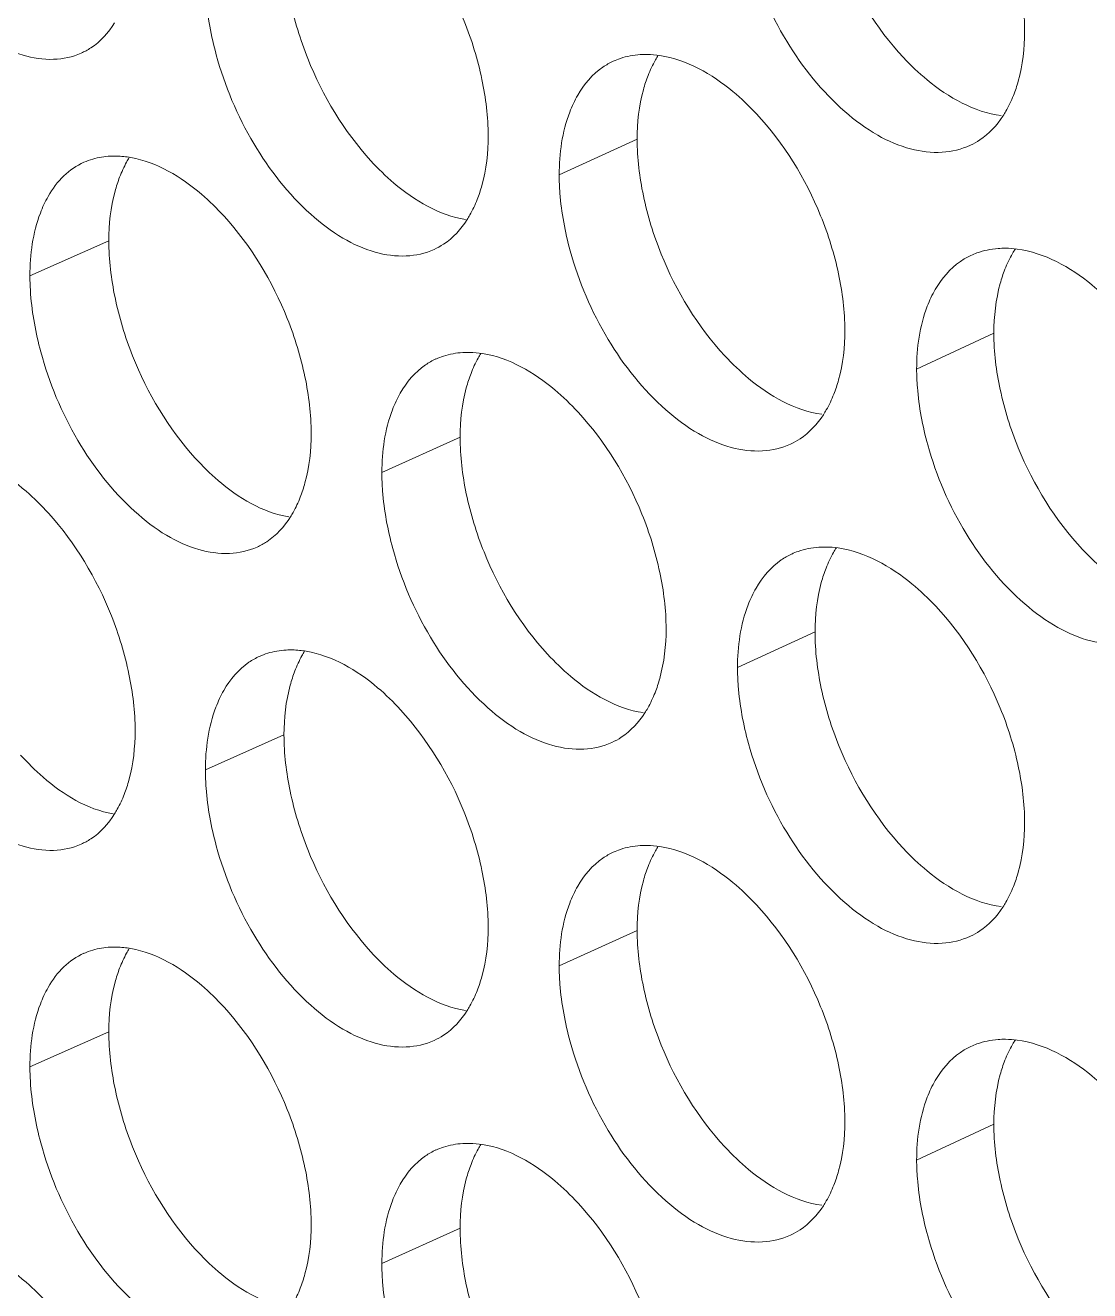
# Model space of a CAD drawing. Header units: millimetres. Extents: x 1177 to 4147, y 93 to 2194.
# Drawn here: x 2559.37 to 2569.97, y 989 to 1001.6 of the extents above; entities that cross this region are included whole.
import ezdxf

# ---------------------------------------------------------------- set-up
doc = ezdxf.new("R2010")
doc.units = ezdxf.units.MM
doc.header["$LTSCALE"] = 0.1
doc.layers.get('0').update_dxf_attribs({"lineweight": 13})
doc.layers.add('标注', color=251, linetype='Continuous', lineweight=9)

# ---------------------------------------------------------------- blocks, each defined once
blk = doc.blocks.new('02')
at = {"layer": '标注'}
for p, q in [((4434.072, 1020.505), (4432.963, 1020)), ((4426.555, 1019.061), (4425.432, 1018.563)), ((4426.555, 1019.061), (4425.432, 1018.563)), ((4439.148, 1017.748), (4438.049, 1017.237)), ((4431.553, 1016.268), (4430.44, 1015.765)), ((4431.553, 1016.268), (4430.44, 1015.765)), ((4436.603, 1013.499), (4435.5, 1012.991)), ((4436.603, 1013.499), (4435.5, 1012.991)), ((4429.047, 1012.036), (4427.929, 1011.536)), ((4434.072, 1009.255), (4432.963, 1008.75)), ((4426.555, 1007.811), (4425.432, 1007.313)), ((4439.148, 1006.498), (4438.049, 1005.987)), ((4431.553, 1005.018), (4430.44, 1004.515))]:
    blk.add_line(p, q, dxfattribs=at)
for centre, radius, start, end in [((4434.159, 1020.683), 1.026, 108.4653, 114.5554), ((4426.606, 1019.263), 1.001, 106.2734, 113.935), ((4426.606, 1019.263), 1.001, 106.2734, 113.935), ((4439.261, 1017.909), 1.043, 109.8653, 114.9718), ((4439.298, 1017.563), 1.393, 82.5184, 89.3404), ((4431.628, 1016.454), 1.017, 107.7472, 114.3481), ((4431.628, 1016.454), 1.017, 107.7472, 114.3481), ((4436.739, 1013.323), 1.384, 82.0095, 89.1943), ((4436.739, 1013.323), 1.384, 82.0095, 89.1943), ((4436.704, 1013.668), 1.034, 109.1713, 114.7632), ((4436.704, 1013.668), 1.034, 109.1713, 114.7632), ((4429.11, 1012.231), 1.009, 107.0166, 114.1413), ((4434.159, 1009.433), 1.026, 108.4653, 114.5554), ((4426.606, 1008.013), 1.001, 106.2734, 113.935), ((4439.261, 1006.659), 1.043, 109.8653, 114.9718), ((4439.298, 1006.313), 1.393, 82.5184, 89.3404), ((4431.628, 1005.204), 1.017, 107.7472, 114.3481)]:
    blk.add_arc(centre, radius, start, end, dxfattribs=at)
for points, knots in [([(4439.585, 1022.038), (4439.585, 1022.307), (4439.515, 1022.866), (4439.177, 1023.945), (4438.711, 1024.698), (4438.32, 1025.114)], [0, 0, 0, 0, 0.238287, 0.494002, 1, 1, 1, 1]), ([(4436.603, 1024.749), (4436.603, 1024.479), (4436.673, 1023.921), (4437.007, 1022.841), (4437.47, 1022.087), (4437.86, 1021.67)], [0, 0, 0, 0, 0.238501, 0.494363, 1, 1, 1, 1]), ([(4423.101, 1024.515), (4423.219, 1024.075), (4423.562, 1023.248), (4424.227, 1022.384), (4424.849, 1021.898), (4425.308, 1021.685), (4425.756, 1021.617), (4426.038, 1021.676), (4426.16, 1021.731)], [0, 0, 0, 0, 0.299735, 0.582272, 0.706518, 0.81572, 0.911912, 1, 1, 1, 1]), ([(4431.952, 1020.555), (4431.952, 1020.824), (4431.883, 1021.383), (4431.551, 1022.464), (4431.092, 1023.22), (4430.706, 1023.64)], [0, 0, 0, 0, 0.238495, 0.494451, 1, 1, 1, 1]), ([(4429.047, 1023.286), (4429.047, 1023.017), (4429.116, 1022.458), (4429.444, 1021.377), (4429.9, 1020.619), (4430.284, 1020.199)], [0, 0, 0, 0, 0.238709, 0.494811, 1, 1, 1, 1]), ([(4435.657, 1023.162), (4435.778, 1022.72), (4436.135, 1021.891), (4436.823, 1021.033), (4437.464, 1020.557), (4437.939, 1020.352), (4438.399, 1020.295), (4438.688, 1020.363), (4438.813, 1020.421)], [0, 0, 0, 0, 0.297384, 0.578764, 0.7031, 0.812961, 0.910366, 1, 1, 1, 1]), ([(4427.929, 1022.786), (4427.929, 1022.699), (4427.944, 1022.335), (4428.011, 1021.974), (4428.084, 1021.706)], [0, 0, 0, 0, 0.238197, 1, 1, 1, 1]), ([(4426.16, 1021.731), (4426.208, 1021.752), (4426.399, 1021.855), (4426.55, 1022.023), (4426.637, 1022.162)], [0, 0, 0, 0, 0.241404, 1, 1, 1, 1]), ([(4439.427, 1021.129), (4439.453, 1021.196), (4439.55, 1021.489), (4439.585, 1021.801), (4439.585, 1022.038)], [0, 0, 0, 0, 0.231878, 1, 1, 1, 1]), ([(4428.084, 1021.706), (4428.203, 1021.266), (4428.552, 1020.437), (4429.226, 1019.576), (4429.855, 1019.094), (4430.321, 1018.884), (4430.774, 1018.82), (4431.058, 1018.883), (4431.182, 1018.939)], [0, 0, 0, 0, 0.298788, 0.580857, 0.705138, 0.814605, 0.911286, 1, 1, 1, 1]), ([(4434.215, 1021.712), (4434.182, 1021.713), (4434.053, 1021.71), (4433.925, 1021.686), (4433.835, 1021.656)], [0, 0, 0, 0, 0.257054, 1, 1, 1, 1]), ([(4434.372, 1021.7), (4434.358, 1021.679), (4434.303, 1021.587), (4434.257, 1021.49), (4434.228, 1021.414)], [0, 0, 0, 0, 0.242189, 1, 1, 1, 1]), ([(4435.769, 1020.867), (4435.664, 1020.979), (4435.277, 1021.352), (4434.778, 1021.641), (4434.396, 1021.697)], [0, 0, 0, 0, 0.284973, 1, 1, 1, 1]), ([(4433.733, 1021.616), (4433.681, 1021.592), (4433.475, 1021.476), (4433.315, 1021.287), (4433.226, 1021.132)], [0, 0, 0, 0, 0.240785, 1, 1, 1, 1]), ([(4437.86, 1021.67), (4437.966, 1021.556), (4438.358, 1021.181), (4438.866, 1020.893), (4439.253, 1020.842)], [0, 0, 0, 0, 0.285047, 1, 1, 1, 1]), ([(4434.228, 1021.414), (4434.202, 1021.348), (4434.106, 1021.054), (4434.072, 1020.742), (4434.072, 1020.505)], [0, 0, 0, 0, 0.231495, 1, 1, 1, 1]), ([(4433.226, 1021.132), (4433.182, 1021.056), (4433.018, 1020.7), (4432.963, 1020.302), (4432.963, 1020)], [0, 0, 0, 0, 0.225686, 1, 1, 1, 1]), ([(4439.277, 1020.836), (4439.291, 1020.859), (4439.349, 1020.952), (4439.396, 1021.052), (4439.427, 1021.129)], [0, 0, 0, 0, 0.242268, 1, 1, 1, 1]), ([(4437.028, 1017.788), (4437.028, 1018.057), (4436.958, 1018.616), (4436.622, 1019.696), (4436.159, 1020.449), (4435.769, 1020.867)], [0, 0, 0, 0, 0.238356, 0.494151, 1, 1, 1, 1]), ([(4438.813, 1020.421), (4438.859, 1020.443), (4439.042, 1020.545), (4439.19, 1020.704), (4439.277, 1020.836)], [0, 0, 0, 0, 0.242755, 1, 1, 1, 1]), ([(4431.796, 1019.647), (4431.822, 1019.714), (4431.918, 1020.007), (4431.952, 1020.318), (4431.952, 1020.555)], [0, 0, 0, 0, 0.231431, 1, 1, 1, 1]), ([(4434.072, 1020.505), (4434.072, 1020.236), (4434.141, 1019.677), (4434.473, 1018.597), (4434.934, 1017.842), (4435.322, 1017.424)], [0, 0, 0, 0, 0.23857, 0.494512, 1, 1, 1, 1]), ([(4426.665, 1020.267), (4426.635, 1020.268), (4426.521, 1020.266), (4426.407, 1020.248), (4426.325, 1020.224)], [0, 0, 0, 0, 0.256633, 1, 1, 1, 1]), ([(4426.665, 1020.267), (4426.635, 1020.268), (4426.521, 1020.266), (4426.407, 1020.248), (4426.325, 1020.224)], [0, 0, 0, 0, 0.256633, 1, 1, 1, 1]), ([(4426.845, 1020.246), (4426.832, 1020.224), (4426.78, 1020.135), (4426.737, 1020.041), (4426.708, 1019.968)], [0, 0, 0, 0, 0.242119, 1, 1, 1, 1]), ([(4426.845, 1020.246), (4426.832, 1020.224), (4426.78, 1020.135), (4426.737, 1020.041), (4426.708, 1019.968)], [0, 0, 0, 0, 0.242119, 1, 1, 1, 1]), ([(4428.194, 1019.411), (4428.093, 1019.522), (4427.72, 1019.89), (4427.239, 1020.181), (4426.868, 1020.247)], [0, 0, 0, 0, 0.285096, 1, 1, 1, 1]), ([(4428.194, 1019.411), (4428.093, 1019.522), (4427.72, 1019.89), (4427.239, 1020.181), (4426.868, 1020.247)], [0, 0, 0, 0, 0.285096, 1, 1, 1, 1]), ([(4426.2, 1020.178), (4426.095, 1020.132), (4425.895, 1019.995), (4425.752, 1019.801), (4425.692, 1019.694)], [0, 0, 0, 0, 0.481736, 1, 1, 1, 1]), ([(4426.2, 1020.178), (4426.095, 1020.132), (4425.895, 1019.995), (4425.752, 1019.801), (4425.692, 1019.694)], [0, 0, 0, 0, 0.481736, 1, 1, 1, 1]), ([(4430.284, 1020.199), (4430.387, 1020.087), (4430.765, 1019.716), (4431.254, 1019.425), (4431.631, 1019.365)], [0, 0, 0, 0, 0.285206, 1, 1, 1, 1]), ([(4426.708, 1019.968), (4426.683, 1019.902), (4426.588, 1019.609), (4426.555, 1019.297), (4426.555, 1019.061)], [0, 0, 0, 0, 0.23105, 1, 1, 1, 1]), ([(4426.708, 1019.968), (4426.683, 1019.902), (4426.588, 1019.609), (4426.555, 1019.297), (4426.555, 1019.061)], [0, 0, 0, 0, 0.23105, 1, 1, 1, 1]), ([(4432.963, 1020), (4432.963, 1019.913), (4432.978, 1019.549), (4433.046, 1019.188), (4433.119, 1018.921)], [0, 0, 0, 0, 0.238256, 1, 1, 1, 1]), ([(4425.692, 1019.694), (4425.648, 1019.618), (4425.485, 1019.263), (4425.432, 1018.865), (4425.432, 1018.563)], [0, 0, 0, 0, 0.224968, 1, 1, 1, 1]), ([(4425.692, 1019.694), (4425.648, 1019.618), (4425.485, 1019.263), (4425.432, 1018.865), (4425.432, 1018.563)], [0, 0, 0, 0, 0.224968, 1, 1, 1, 1]), ([(4431.654, 1019.364), (4431.667, 1019.385), (4431.722, 1019.476), (4431.767, 1019.573), (4431.796, 1019.647)], [0, 0, 0, 0, 0.242178, 1, 1, 1, 1]), ([(4429.434, 1016.323), (4429.434, 1016.592), (4429.365, 1017.151), (4429.035, 1018.232), (4428.579, 1018.989), (4428.194, 1019.411)], [0, 0, 0, 0, 0.238564, 0.494601, 1, 1, 1, 1]), ([(4429.434, 1016.323), (4429.434, 1016.592), (4429.365, 1017.151), (4429.035, 1018.232), (4428.579, 1018.989), (4428.194, 1019.411)], [0, 0, 0, 0, 0.238564, 0.494601, 1, 1, 1, 1]), ([(4431.182, 1018.939), (4431.229, 1018.96), (4431.417, 1019.063), (4431.567, 1019.227), (4431.654, 1019.364)], [0, 0, 0, 0, 0.241969, 1, 1, 1, 1]), ([(4426.555, 1019.061), (4426.555, 1018.791), (4426.623, 1018.232), (4426.95, 1017.15), (4427.402, 1016.392), (4427.785, 1015.97)], [0, 0, 0, 0, 0.238779, 0.49496, 1, 1, 1, 1]), ([(4426.555, 1019.061), (4426.555, 1018.791), (4426.623, 1018.232), (4426.95, 1017.15), (4427.402, 1016.392), (4427.785, 1015.97)], [0, 0, 0, 0, 0.238779, 0.49496, 1, 1, 1, 1]), ([(4433.119, 1018.921), (4433.24, 1018.48), (4433.594, 1017.65), (4434.278, 1016.791), (4434.915, 1016.313), (4435.386, 1016.107), (4435.845, 1016.047), (4436.132, 1016.114), (4436.256, 1016.171)], [0, 0, 0, 0, 0.29785, 0.579458, 0.703775, 0.813505, 0.91067, 1, 1, 1, 1]), ([(4438.82, 1018.854), (4438.769, 1018.83), (4438.563, 1018.713), (4438.404, 1018.524), (4438.314, 1018.37)], [0, 0, 0, 0, 0.241203, 1, 1, 1, 1]), ([(4439.314, 1018.956), (4439.278, 1018.956), (4439.14, 1018.952), (4439.003, 1018.924), (4438.906, 1018.889)], [0, 0, 0, 0, 0.257304, 1, 1, 1, 1]), ([(4439.455, 1018.95), (4439.441, 1018.928), (4439.383, 1018.834), (4439.336, 1018.735), (4439.306, 1018.657)], [0, 0, 0, 0, 0.242253, 1, 1, 1, 1]), ([(4440.884, 1018.118), (4440.776, 1018.231), (4440.38, 1018.606), (4439.868, 1018.893), (4439.479, 1018.944)], [0, 0, 0, 0, 0.284863, 1, 1, 1, 1]), ([(4439.306, 1018.657), (4439.279, 1018.591), (4439.183, 1018.297), (4439.148, 1017.985), (4439.148, 1017.748)], [0, 0, 0, 0, 0.231792, 1, 1, 1, 1]), ([(4425.432, 1018.563), (4425.432, 1018.476), (4425.447, 1018.112), (4425.514, 1017.751), (4425.586, 1017.483)], [0, 0, 0, 0, 0.238168, 1, 1, 1, 1]), ([(4425.432, 1018.563), (4425.432, 1018.476), (4425.447, 1018.112), (4425.514, 1017.751), (4425.586, 1017.483)], [0, 0, 0, 0, 0.238168, 1, 1, 1, 1]), ([(4438.314, 1018.37), (4438.27, 1018.293), (4438.104, 1017.938), (4438.049, 1017.539), (4438.049, 1017.237)], [0, 0, 0, 0, 0.22617, 1, 1, 1, 1]), ([(4436.87, 1016.879), (4436.897, 1016.946), (4436.993, 1017.239), (4437.028, 1017.551), (4437.028, 1017.788)], [0, 0, 0, 0, 0.231729, 1, 1, 1, 1]), ([(4439.148, 1017.748), (4439.148, 1017.479), (4439.218, 1016.92), (4439.554, 1015.84), (4440.02, 1015.088), (4440.411, 1014.672)], [0, 0, 0, 0, 0.238432, 0.494215, 1, 1, 1, 1]), ([(4425.586, 1017.483), (4425.704, 1017.043), (4426.05, 1016.215), (4426.72, 1015.352), (4427.345, 1014.868), (4427.808, 1014.656), (4428.258, 1014.59), (4428.542, 1014.652), (4428.664, 1014.707)], [0, 0, 0, 0, 0.299261, 0.581563, 0.705826, 0.815161, 0.911598, 1, 1, 1, 1]), ([(4425.586, 1017.483), (4425.704, 1017.043), (4426.05, 1016.215), (4426.72, 1015.352), (4427.345, 1014.868), (4427.808, 1014.656), (4428.258, 1014.59), (4428.542, 1014.652), (4428.664, 1014.707)], [0, 0, 0, 0, 0.299261, 0.581563, 0.705826, 0.815161, 0.911598, 1, 1, 1, 1]), ([(4431.209, 1017.381), (4431.157, 1017.357), (4430.95, 1017.242), (4430.791, 1017.052), (4430.702, 1016.897)], [0, 0, 0, 0, 0.240568, 1, 1, 1, 1]), ([(4431.209, 1017.381), (4431.157, 1017.357), (4430.95, 1017.242), (4430.791, 1017.052), (4430.702, 1016.897)], [0, 0, 0, 0, 0.240568, 1, 1, 1, 1]), ([(4431.685, 1017.475), (4431.653, 1017.475), (4431.53, 1017.473), (4431.406, 1017.451), (4431.318, 1017.423)], [0, 0, 0, 0, 0.25692, 1, 1, 1, 1]), ([(4431.685, 1017.475), (4431.653, 1017.475), (4431.53, 1017.473), (4431.406, 1017.451), (4431.318, 1017.423)], [0, 0, 0, 0, 0.25692, 1, 1, 1, 1]), ([(4431.85, 1017.46), (4431.836, 1017.438), (4431.782, 1017.347), (4431.737, 1017.251), (4431.708, 1017.176)], [0, 0, 0, 0, 0.242162, 1, 1, 1, 1]), ([(4431.85, 1017.46), (4431.836, 1017.438), (4431.782, 1017.347), (4431.737, 1017.251), (4431.708, 1017.176)], [0, 0, 0, 0, 0.242162, 1, 1, 1, 1]), ([(4433.231, 1016.625), (4433.127, 1016.737), (4432.745, 1017.109), (4432.252, 1017.398), (4431.873, 1017.458)], [0, 0, 0, 0, 0.28502, 1, 1, 1, 1]), ([(4433.231, 1016.625), (4433.127, 1016.737), (4432.745, 1017.109), (4432.252, 1017.398), (4431.873, 1017.458)], [0, 0, 0, 0, 0.28502, 1, 1, 1, 1]), ([(4435.322, 1017.424), (4435.427, 1017.311), (4435.814, 1016.937), (4436.316, 1016.648), (4436.699, 1016.594)], [0, 0, 0, 0, 0.285106, 1, 1, 1, 1]), ([(4438.049, 1017.237), (4438.049, 1017.151), (4438.064, 1016.787), (4438.133, 1016.426), (4438.207, 1016.159)], [0, 0, 0, 0, 0.238316, 1, 1, 1, 1]), ([(4431.708, 1017.176), (4431.682, 1017.11), (4431.587, 1016.816), (4431.553, 1016.505), (4431.553, 1016.268)], [0, 0, 0, 0, 0.231346, 1, 1, 1, 1]), ([(4431.708, 1017.176), (4431.682, 1017.11), (4431.587, 1016.816), (4431.553, 1016.505), (4431.553, 1016.268)], [0, 0, 0, 0, 0.231346, 1, 1, 1, 1]), ([(4430.702, 1016.897), (4430.658, 1016.821), (4430.494, 1016.465), (4430.44, 1016.067), (4430.44, 1015.765)], [0, 0, 0, 0, 0.225445, 1, 1, 1, 1]), ([(4430.702, 1016.897), (4430.658, 1016.821), (4430.494, 1016.465), (4430.44, 1016.067), (4430.44, 1015.765)], [0, 0, 0, 0, 0.225445, 1, 1, 1, 1]), ([(4436.723, 1016.589), (4436.737, 1016.611), (4436.794, 1016.704), (4436.84, 1016.803), (4436.87, 1016.879)], [0, 0, 0, 0, 0.242235, 1, 1, 1, 1]), ([(4434.484, 1013.544), (4434.484, 1013.813), (4434.414, 1014.371), (4434.08, 1015.452), (4433.619, 1016.207), (4433.231, 1016.625)], [0, 0, 0, 0, 0.238425, 0.494301, 1, 1, 1, 1]), ([(4434.484, 1013.544), (4434.484, 1013.813), (4434.414, 1014.371), (4434.08, 1015.452), (4433.619, 1016.207), (4433.231, 1016.625)], [0, 0, 0, 0, 0.238425, 0.494301, 1, 1, 1, 1]), ([(4436.256, 1016.171), (4436.303, 1016.192), (4436.487, 1016.295), (4436.636, 1016.456), (4436.723, 1016.589)], [0, 0, 0, 0, 0.242501, 1, 1, 1, 1]), ([(4429.279, 1015.415), (4429.305, 1015.482), (4429.4, 1015.775), (4429.434, 1016.086), (4429.434, 1016.323)], [0, 0, 0, 0, 0.231283, 1, 1, 1, 1]), ([(4429.279, 1015.415), (4429.305, 1015.482), (4429.4, 1015.775), (4429.434, 1016.086), (4429.434, 1016.323)], [0, 0, 0, 0, 0.231283, 1, 1, 1, 1]), ([(4431.553, 1016.268), (4431.553, 1015.999), (4431.622, 1015.44), (4431.952, 1014.359), (4432.41, 1013.602), (4432.797, 1013.183)], [0, 0, 0, 0, 0.238639, 0.494661, 1, 1, 1, 1]), ([(4431.553, 1016.268), (4431.553, 1015.999), (4431.622, 1015.44), (4431.952, 1014.359), (4432.41, 1013.602), (4432.797, 1013.183)], [0, 0, 0, 0, 0.238639, 0.494661, 1, 1, 1, 1]), ([(4438.207, 1016.159), (4438.329, 1015.717), (4438.688, 1014.887), (4439.382, 1014.03), (4440.027, 1013.556), (4440.504, 1013.354), (4440.967, 1013.299), (4441.257, 1013.368), (4441.383, 1013.427)], [0, 0, 0, 0, 0.29692, 0.578074, 0.702428, 0.812421, 0.910064, 1, 1, 1, 1]), ([(4425.696, 1015.187), (4425.596, 1015.297), (4425.227, 1015.664), (4424.752, 1015.956), (4424.385, 1016.024)], [0, 0, 0, 0, 0.285125, 1, 1, 1, 1]), ([(4427.785, 1015.97), (4427.887, 1015.859), (4428.26, 1015.489), (4428.743, 1015.198), (4429.116, 1015.135)], [0, 0, 0, 0, 0.285248, 1, 1, 1, 1]), ([(4427.785, 1015.97), (4427.887, 1015.859), (4428.26, 1015.489), (4428.743, 1015.198), (4429.116, 1015.135)], [0, 0, 0, 0, 0.285248, 1, 1, 1, 1]), ([(4430.44, 1015.765), (4430.44, 1015.678), (4430.455, 1015.314), (4430.522, 1014.953), (4430.595, 1014.686)], [0, 0, 0, 0, 0.238227, 1, 1, 1, 1]), ([(4430.44, 1015.765), (4430.44, 1015.678), (4430.455, 1015.314), (4430.522, 1014.953), (4430.595, 1014.686)], [0, 0, 0, 0, 0.238227, 1, 1, 1, 1]), ([(4429.139, 1015.135), (4429.152, 1015.156), (4429.206, 1015.246), (4429.25, 1015.341), (4429.279, 1015.415)], [0, 0, 0, 0, 0.242155, 1, 1, 1, 1]), ([(4429.139, 1015.135), (4429.152, 1015.156), (4429.206, 1015.246), (4429.25, 1015.341), (4429.279, 1015.415)], [0, 0, 0, 0, 0.242155, 1, 1, 1, 1]), ([(4426.929, 1012.096), (4426.929, 1012.366), (4426.86, 1012.925), (4426.532, 1014.006), (4426.079, 1014.764), (4425.696, 1015.187)], [0, 0, 0, 0, 0.238635, 0.494751, 1, 1, 1, 1]), ([(4428.664, 1014.707), (4428.712, 1014.728), (4428.901, 1014.831), (4429.052, 1014.997), (4429.139, 1015.135)], [0, 0, 0, 0, 0.24169, 1, 1, 1, 1]), ([(4428.664, 1014.707), (4428.712, 1014.728), (4428.901, 1014.831), (4429.052, 1014.997), (4429.139, 1015.135)], [0, 0, 0, 0, 0.24169, 1, 1, 1, 1]), ([(4430.595, 1014.686), (4430.715, 1014.245), (4431.066, 1013.416), (4431.746, 1012.556), (4432.379, 1012.075), (4432.847, 1011.867), (4433.303, 1011.806), (4433.588, 1011.87), (4433.712, 1011.927)], [0, 0, 0, 0, 0.298318, 0.580156, 0.704454, 0.814053, 0.910977, 1, 1, 1, 1]), ([(4430.595, 1014.686), (4430.715, 1014.245), (4431.066, 1013.416), (4431.746, 1012.556), (4432.379, 1012.075), (4432.847, 1011.867), (4433.303, 1011.806), (4433.588, 1011.87), (4433.712, 1011.927)], [0, 0, 0, 0, 0.298318, 0.580156, 0.704454, 0.814053, 0.910977, 1, 1, 1, 1]), ([(4436.758, 1014.706), (4436.724, 1014.707), (4436.59, 1014.703), (4436.457, 1014.677), (4436.364, 1014.645)], [0, 0, 0, 0, 0.257182, 1, 1, 1, 1]), ([(4436.758, 1014.706), (4436.724, 1014.707), (4436.59, 1014.703), (4436.457, 1014.677), (4436.364, 1014.645)], [0, 0, 0, 0, 0.257182, 1, 1, 1, 1]), ([(4436.907, 1014.697), (4436.893, 1014.675), (4436.837, 1014.583), (4436.79, 1014.484), (4436.76, 1014.408)], [0, 0, 0, 0, 0.24222, 1, 1, 1, 1]), ([(4436.907, 1014.697), (4436.893, 1014.675), (4436.837, 1014.583), (4436.79, 1014.484), (4436.76, 1014.408)], [0, 0, 0, 0, 0.24222, 1, 1, 1, 1]), ([(4438.32, 1013.864), (4438.214, 1013.977), (4437.822, 1014.351), (4437.316, 1014.639), (4436.931, 1014.693)], [0, 0, 0, 0, 0.284921, 1, 1, 1, 1]), ([(4438.32, 1013.864), (4438.214, 1013.977), (4437.822, 1014.351), (4437.316, 1014.639), (4436.931, 1014.693)], [0, 0, 0, 0, 0.284921, 1, 1, 1, 1]), ([(4440.411, 1014.672), (4440.518, 1014.558), (4440.914, 1014.182), (4441.429, 1013.895), (4441.819, 1013.847)], [0, 0, 0, 0, 0.284983, 1, 1, 1, 1]), ([(4436.27, 1014.607), (4436.219, 1014.583), (4436.013, 1014.467), (4435.853, 1014.278), (4435.764, 1014.123)], [0, 0, 0, 0, 0.240997, 1, 1, 1, 1]), ([(4436.27, 1014.607), (4436.219, 1014.583), (4436.013, 1014.467), (4435.853, 1014.278), (4435.764, 1014.123)], [0, 0, 0, 0, 0.240997, 1, 1, 1, 1]), ([(4436.76, 1014.408), (4436.734, 1014.341), (4436.638, 1014.048), (4436.603, 1013.736), (4436.603, 1013.499)], [0, 0, 0, 0, 0.231643, 1, 1, 1, 1]), ([(4436.76, 1014.408), (4436.734, 1014.341), (4436.638, 1014.048), (4436.603, 1013.736), (4436.603, 1013.499)], [0, 0, 0, 0, 0.231643, 1, 1, 1, 1]), ([(4435.764, 1014.123), (4435.72, 1014.046), (4435.555, 1013.691), (4435.5, 1013.293), (4435.5, 1012.991)], [0, 0, 0, 0, 0.225927, 1, 1, 1, 1]), ([(4435.764, 1014.123), (4435.72, 1014.046), (4435.555, 1013.691), (4435.5, 1013.293), (4435.5, 1012.991)], [0, 0, 0, 0, 0.225927, 1, 1, 1, 1]), ([(4439.585, 1010.788), (4439.585, 1011.057), (4439.515, 1011.616), (4439.177, 1012.695), (4438.711, 1013.448), (4438.32, 1013.864)], [0, 0, 0, 0, 0.238287, 0.494002, 1, 1, 1, 1]), ([(4439.585, 1010.788), (4439.585, 1011.057), (4439.515, 1011.616), (4439.177, 1012.695), (4438.711, 1013.448), (4438.32, 1013.864)], [0, 0, 0, 0, 0.238287, 0.494002, 1, 1, 1, 1]), ([(4434.327, 1012.635), (4434.353, 1012.702), (4434.449, 1012.995), (4434.484, 1013.307), (4434.484, 1013.544)], [0, 0, 0, 0, 0.23158, 1, 1, 1, 1]), ([(4434.327, 1012.635), (4434.353, 1012.702), (4434.449, 1012.995), (4434.484, 1013.307), (4434.484, 1013.544)], [0, 0, 0, 0, 0.23158, 1, 1, 1, 1]), ([(4436.603, 1013.499), (4436.603, 1013.229), (4436.673, 1012.671), (4437.007, 1011.591), (4437.47, 1010.837), (4437.86, 1010.42)], [0, 0, 0, 0, 0.238501, 0.494363, 1, 1, 1, 1]), ([(4436.603, 1013.499), (4436.603, 1013.229), (4436.673, 1012.671), (4437.007, 1011.591), (4437.47, 1010.837), (4437.86, 1010.42)], [0, 0, 0, 0, 0.238501, 0.494363, 1, 1, 1, 1]), ([(4423.101, 1013.265), (4423.219, 1012.825), (4423.562, 1011.998), (4424.227, 1011.134), (4424.849, 1010.648), (4425.308, 1010.435), (4425.756, 1010.367), (4426.038, 1010.426), (4426.16, 1010.481)], [0, 0, 0, 0, 0.299735, 0.582272, 0.706518, 0.81572, 0.911912, 1, 1, 1, 1]), ([(4429.168, 1013.243), (4429.138, 1013.244), (4429.019, 1013.242), (4428.9, 1013.222), (4428.815, 1013.196)], [0, 0, 0, 0, 0.25678, 1, 1, 1, 1]), ([(4429.341, 1013.225), (4429.328, 1013.203), (4429.274, 1013.113), (4429.23, 1013.018), (4429.202, 1012.944)], [0, 0, 0, 0, 0.242139, 1, 1, 1, 1]), ([(4430.706, 1012.39), (4430.604, 1012.502), (4430.226, 1012.871), (4429.739, 1013.162), (4429.364, 1013.224)], [0, 0, 0, 0, 0.285061, 1, 1, 1, 1]), ([(4428.698, 1013.152), (4428.646, 1013.128), (4428.438, 1013.013), (4428.279, 1012.823), (4428.19, 1012.668)], [0, 0, 0, 0, 0.240345, 1, 1, 1, 1]), ([(4432.797, 1013.183), (4432.9, 1013.071), (4433.283, 1012.698), (4433.779, 1012.408), (4434.158, 1012.351)], [0, 0, 0, 0, 0.285159, 1, 1, 1, 1]), ([(4432.797, 1013.183), (4432.9, 1013.071), (4433.283, 1012.698), (4433.779, 1012.408), (4434.158, 1012.351)], [0, 0, 0, 0, 0.285159, 1, 1, 1, 1]), ([(4429.202, 1012.944), (4429.176, 1012.878), (4429.081, 1012.585), (4429.047, 1012.273), (4429.047, 1012.036)], [0, 0, 0, 0, 0.231198, 1, 1, 1, 1]), ([(4435.5, 1012.991), (4435.5, 1012.904), (4435.515, 1012.54), (4435.583, 1012.179), (4435.657, 1011.912)], [0, 0, 0, 0, 0.238286, 1, 1, 1, 1]), ([(4435.5, 1012.991), (4435.5, 1012.904), (4435.515, 1012.54), (4435.583, 1012.179), (4435.657, 1011.912)], [0, 0, 0, 0, 0.238286, 1, 1, 1, 1]), ([(4428.19, 1012.668), (4428.147, 1012.591), (4427.983, 1012.236), (4427.929, 1011.838), (4427.929, 1011.536)], [0, 0, 0, 0, 0.225206, 1, 1, 1, 1]), ([(4434.182, 1012.348), (4434.196, 1012.37), (4434.251, 1012.462), (4434.297, 1012.56), (4434.327, 1012.635)], [0, 0, 0, 0, 0.242205, 1, 1, 1, 1]), ([(4434.182, 1012.348), (4434.196, 1012.37), (4434.251, 1012.462), (4434.297, 1012.56), (4434.327, 1012.635)], [0, 0, 0, 0, 0.242205, 1, 1, 1, 1]), ([(4431.952, 1009.305), (4431.952, 1009.574), (4431.883, 1010.133), (4431.551, 1011.214), (4431.092, 1011.97), (4430.706, 1012.39)], [0, 0, 0, 0, 0.238495, 0.494451, 1, 1, 1, 1]), ([(4433.712, 1011.927), (4433.759, 1011.948), (4433.945, 1012.051), (4434.095, 1012.213), (4434.182, 1012.348)], [0, 0, 0, 0, 0.242239, 1, 1, 1, 1]), ([(4433.712, 1011.927), (4433.759, 1011.948), (4433.945, 1012.051), (4434.095, 1012.213), (4434.182, 1012.348)], [0, 0, 0, 0, 0.242239, 1, 1, 1, 1]), ([(4426.775, 1011.189), (4426.8, 1011.256), (4426.895, 1011.549), (4426.929, 1011.86), (4426.929, 1012.096)], [0, 0, 0, 0, 0.231134, 1, 1, 1, 1]), ([(4429.047, 1012.036), (4429.047, 1011.767), (4429.116, 1011.208), (4429.444, 1010.127), (4429.9, 1009.369), (4430.284, 1008.949)], [0, 0, 0, 0, 0.238709, 0.494811, 1, 1, 1, 1]), ([(4435.657, 1011.912), (4435.778, 1011.47), (4436.135, 1010.641), (4436.823, 1009.783), (4437.464, 1009.307), (4437.939, 1009.102), (4438.399, 1009.045), (4438.688, 1009.113), (4438.813, 1009.171)], [0, 0, 0, 0, 0.297384, 0.578764, 0.7031, 0.812961, 0.910366, 1, 1, 1, 1]), ([(4435.657, 1011.912), (4435.778, 1011.47), (4436.135, 1010.641), (4436.823, 1009.783), (4437.464, 1009.307), (4437.939, 1009.102), (4438.399, 1009.045), (4438.688, 1009.113), (4438.813, 1009.171)], [0, 0, 0, 0, 0.297384, 0.578764, 0.7031, 0.812961, 0.910366, 1, 1, 1, 1]), ([(4425.3, 1011.748), (4425.4, 1011.637), (4425.769, 1011.268), (4426.246, 1010.976), (4426.614, 1010.911)], [0, 0, 0, 0, 0.285283, 1, 1, 1, 1]), ([(4427.929, 1011.536), (4427.929, 1011.449), (4427.944, 1011.085), (4428.011, 1010.724), (4428.084, 1010.456)], [0, 0, 0, 0, 0.238197, 1, 1, 1, 1]), ([(4426.637, 1010.912), (4426.65, 1010.933), (4426.703, 1011.022), (4426.746, 1011.116), (4426.775, 1011.189)], [0, 0, 0, 0, 0.242135, 1, 1, 1, 1]), ([(4426.16, 1010.481), (4426.208, 1010.502), (4426.399, 1010.605), (4426.55, 1010.773), (4426.637, 1010.912)], [0, 0, 0, 0, 0.241404, 1, 1, 1, 1]), ([(4439.427, 1009.879), (4439.453, 1009.946), (4439.55, 1010.239), (4439.585, 1010.551), (4439.585, 1010.788)], [0, 0, 0, 0, 0.231878, 1, 1, 1, 1]), ([(4439.427, 1009.879), (4439.453, 1009.946), (4439.55, 1010.239), (4439.585, 1010.551), (4439.585, 1010.788)], [0, 0, 0, 0, 0.231878, 1, 1, 1, 1]), ([(4428.084, 1010.456), (4428.203, 1010.016), (4428.552, 1009.187), (4429.226, 1008.326), (4429.855, 1007.844), (4430.321, 1007.634), (4430.774, 1007.57), (4431.058, 1007.633), (4431.182, 1007.689)], [0, 0, 0, 0, 0.298788, 0.580857, 0.705138, 0.814605, 0.911286, 1, 1, 1, 1]), ([(4433.733, 1010.366), (4433.681, 1010.342), (4433.475, 1010.226), (4433.315, 1010.037), (4433.226, 1009.882)], [0, 0, 0, 0, 0.240785, 1, 1, 1, 1]), ([(4434.215, 1010.462), (4434.182, 1010.463), (4434.053, 1010.46), (4433.925, 1010.436), (4433.835, 1010.406)], [0, 0, 0, 0, 0.257054, 1, 1, 1, 1]), ([(4434.372, 1010.45), (4434.358, 1010.429), (4434.303, 1010.337), (4434.257, 1010.24), (4434.228, 1010.164)], [0, 0, 0, 0, 0.242189, 1, 1, 1, 1]), ([(4435.769, 1009.617), (4435.664, 1009.729), (4435.277, 1010.102), (4434.778, 1010.391), (4434.396, 1010.447)], [0, 0, 0, 0, 0.284973, 1, 1, 1, 1]), ([(4437.86, 1010.42), (4437.966, 1010.306), (4438.358, 1009.931), (4438.866, 1009.643), (4439.253, 1009.592)], [0, 0, 0, 0, 0.285047, 1, 1, 1, 1]), ([(4437.86, 1010.42), (4437.966, 1010.306), (4438.358, 1009.931), (4438.866, 1009.643), (4439.253, 1009.592)], [0, 0, 0, 0, 0.285047, 1, 1, 1, 1]), ([(4434.228, 1010.164), (4434.202, 1010.098), (4434.106, 1009.804), (4434.072, 1009.492), (4434.072, 1009.255)], [0, 0, 0, 0, 0.231495, 1, 1, 1, 1]), ([(4433.226, 1009.882), (4433.182, 1009.806), (4433.018, 1009.45), (4432.963, 1009.052), (4432.963, 1008.75)], [0, 0, 0, 0, 0.225686, 1, 1, 1, 1]), ([(4439.277, 1009.586), (4439.291, 1009.609), (4439.349, 1009.702), (4439.396, 1009.802), (4439.427, 1009.879)], [0, 0, 0, 0, 0.242268, 1, 1, 1, 1]), ([(4439.277, 1009.586), (4439.291, 1009.609), (4439.349, 1009.702), (4439.396, 1009.802), (4439.427, 1009.879)], [0, 0, 0, 0, 0.242268, 1, 1, 1, 1]), ([(4437.028, 1006.538), (4437.028, 1006.807), (4436.958, 1007.366), (4436.622, 1008.446), (4436.159, 1009.199), (4435.769, 1009.617)], [0, 0, 0, 0, 0.238356, 0.494151, 1, 1, 1, 1]), ([(4438.813, 1009.171), (4438.859, 1009.193), (4439.042, 1009.295), (4439.19, 1009.454), (4439.277, 1009.586)], [0, 0, 0, 0, 0.242755, 1, 1, 1, 1]), ([(4438.813, 1009.171), (4438.859, 1009.193), (4439.042, 1009.295), (4439.19, 1009.454), (4439.277, 1009.586)], [0, 0, 0, 0, 0.242755, 1, 1, 1, 1]), ([(4431.796, 1008.397), (4431.822, 1008.464), (4431.918, 1008.757), (4431.952, 1009.068), (4431.952, 1009.305)], [0, 0, 0, 0, 0.231431, 1, 1, 1, 1]), ([(4434.072, 1009.255), (4434.072, 1008.986), (4434.141, 1008.427), (4434.473, 1007.347), (4434.934, 1006.592), (4435.322, 1006.174)], [0, 0, 0, 0, 0.23857, 0.494512, 1, 1, 1, 1]), ([(4426.2, 1008.928), (4426.095, 1008.882), (4425.895, 1008.745), (4425.752, 1008.551), (4425.692, 1008.444)], [0, 0, 0, 0, 0.481736, 1, 1, 1, 1]), ([(4426.665, 1009.017), (4426.635, 1009.018), (4426.521, 1009.016), (4426.407, 1008.998), (4426.325, 1008.974)], [0, 0, 0, 0, 0.256633, 1, 1, 1, 1]), ([(4426.845, 1008.996), (4426.832, 1008.974), (4426.78, 1008.885), (4426.737, 1008.791), (4426.708, 1008.718)], [0, 0, 0, 0, 0.242119, 1, 1, 1, 1]), ([(4428.194, 1008.161), (4428.093, 1008.272), (4427.72, 1008.64), (4427.239, 1008.931), (4426.868, 1008.997)], [0, 0, 0, 0, 0.285096, 1, 1, 1, 1]), ([(4430.284, 1008.949), (4430.387, 1008.837), (4430.765, 1008.466), (4431.254, 1008.175), (4431.631, 1008.115)], [0, 0, 0, 0, 0.285206, 1, 1, 1, 1]), ([(4426.708, 1008.718), (4426.683, 1008.652), (4426.588, 1008.359), (4426.555, 1008.047), (4426.555, 1007.811)], [0, 0, 0, 0, 0.23105, 1, 1, 1, 1]), ([(4432.963, 1008.75), (4432.963, 1008.663), (4432.978, 1008.299), (4433.046, 1007.938), (4433.119, 1007.671)], [0, 0, 0, 0, 0.238256, 1, 1, 1, 1]), ([(4425.692, 1008.444), (4425.648, 1008.368), (4425.485, 1008.013), (4425.432, 1007.615), (4425.432, 1007.313)], [0, 0, 0, 0, 0.224968, 1, 1, 1, 1]), ([(4431.654, 1008.114), (4431.667, 1008.135), (4431.722, 1008.226), (4431.767, 1008.323), (4431.796, 1008.397)], [0, 0, 0, 0, 0.242178, 1, 1, 1, 1]), ([(4429.434, 1005.073), (4429.434, 1005.342), (4429.365, 1005.901), (4429.035, 1006.982), (4428.579, 1007.739), (4428.194, 1008.161)], [0, 0, 0, 0, 0.238564, 0.494601, 1, 1, 1, 1]), ([(4431.182, 1007.689), (4431.229, 1007.71), (4431.417, 1007.813), (4431.567, 1007.977), (4431.654, 1008.114)], [0, 0, 0, 0, 0.241969, 1, 1, 1, 1]), ([(4426.555, 1007.811), (4426.555, 1007.541), (4426.623, 1006.982), (4426.95, 1005.9), (4427.402, 1005.142), (4427.785, 1004.72)], [0, 0, 0, 0, 0.238779, 0.49496, 1, 1, 1, 1]), ([(4433.119, 1007.671), (4433.24, 1007.23), (4433.594, 1006.4), (4434.278, 1005.541), (4434.915, 1005.063), (4435.386, 1004.857), (4435.845, 1004.797), (4436.132, 1004.864), (4436.256, 1004.921)], [0, 0, 0, 0, 0.29785, 0.579458, 0.703775, 0.813505, 0.91067, 1, 1, 1, 1]), ([(4439.314, 1007.706), (4439.278, 1007.706), (4439.14, 1007.702), (4439.003, 1007.674), (4438.906, 1007.639)], [0, 0, 0, 0, 0.257304, 1, 1, 1, 1]), ([(4439.455, 1007.7), (4439.441, 1007.678), (4439.383, 1007.584), (4439.336, 1007.485), (4439.306, 1007.407)], [0, 0, 0, 0, 0.242253, 1, 1, 1, 1]), ([(4440.884, 1006.868), (4440.776, 1006.981), (4440.38, 1007.356), (4439.868, 1007.643), (4439.479, 1007.694)], [0, 0, 0, 0, 0.284863, 1, 1, 1, 1]), ([(4438.82, 1007.604), (4438.769, 1007.58), (4438.563, 1007.463), (4438.404, 1007.274), (4438.314, 1007.12)], [0, 0, 0, 0, 0.241203, 1, 1, 1, 1]), ([(4425.432, 1007.313), (4425.432, 1007.226), (4425.447, 1006.862), (4425.514, 1006.501), (4425.586, 1006.233)], [0, 0, 0, 0, 0.238168, 1, 1, 1, 1]), ([(4439.306, 1007.407), (4439.279, 1007.341), (4439.183, 1007.047), (4439.148, 1006.735), (4439.148, 1006.498)], [0, 0, 0, 0, 0.231792, 1, 1, 1, 1]), ([(4438.314, 1007.12), (4438.27, 1007.043), (4438.104, 1006.688), (4438.049, 1006.289), (4438.049, 1005.987)], [0, 0, 0, 0, 0.22617, 1, 1, 1, 1]), ([(4436.87, 1005.629), (4436.897, 1005.696), (4436.993, 1005.989), (4437.028, 1006.301), (4437.028, 1006.538)], [0, 0, 0, 0, 0.231729, 1, 1, 1, 1]), ([(4439.148, 1006.498), (4439.148, 1006.229), (4439.218, 1005.67), (4439.554, 1004.59), (4440.02, 1003.838), (4440.411, 1003.422)], [0, 0, 0, 0, 0.238432, 0.494215, 1, 1, 1, 1]), ([(4425.586, 1006.233), (4425.704, 1005.793), (4426.05, 1004.965), (4426.72, 1004.102), (4427.345, 1003.618), (4427.808, 1003.406), (4428.258, 1003.34), (4428.542, 1003.402), (4428.664, 1003.457)], [0, 0, 0, 0, 0.299261, 0.581563, 0.705826, 0.815161, 0.911598, 1, 1, 1, 1]), ([(4431.685, 1006.225), (4431.653, 1006.225), (4431.53, 1006.223), (4431.406, 1006.201), (4431.318, 1006.173)], [0, 0, 0, 0, 0.25692, 1, 1, 1, 1]), ([(4431.85, 1006.21), (4431.836, 1006.188), (4431.782, 1006.097), (4431.737, 1006.001), (4431.708, 1005.926)], [0, 0, 0, 0, 0.242162, 1, 1, 1, 1]), ([(4433.231, 1005.375), (4433.127, 1005.487), (4432.745, 1005.859), (4432.252, 1006.148), (4431.873, 1006.208)], [0, 0, 0, 0, 0.28502, 1, 1, 1, 1]), ([(4431.209, 1006.131), (4431.157, 1006.107), (4430.95, 1005.992), (4430.791, 1005.802), (4430.702, 1005.647)], [0, 0, 0, 0, 0.240568, 1, 1, 1, 1]), ([(4435.322, 1006.174), (4435.427, 1006.061), (4435.814, 1005.687), (4436.316, 1005.398), (4436.699, 1005.344)], [0, 0, 0, 0, 0.285106, 1, 1, 1, 1]), ([(4431.708, 1005.926), (4431.682, 1005.86), (4431.587, 1005.566), (4431.553, 1005.255), (4431.553, 1005.018)], [0, 0, 0, 0, 0.231346, 1, 1, 1, 1]), ([(4438.049, 1005.987), (4438.049, 1005.901), (4438.064, 1005.537), (4438.133, 1005.176), (4438.207, 1004.909)], [0, 0, 0, 0, 0.238316, 1, 1, 1, 1]), ([(4430.702, 1005.647), (4430.658, 1005.571), (4430.494, 1005.215), (4430.44, 1004.817), (4430.44, 1004.515)], [0, 0, 0, 0, 0.225445, 1, 1, 1, 1]), ([(4436.723, 1005.339), (4436.737, 1005.361), (4436.794, 1005.454), (4436.84, 1005.553), (4436.87, 1005.629)], [0, 0, 0, 0, 0.242235, 1, 1, 1, 1]), ([(4434.484, 1002.294), (4434.484, 1002.563), (4434.414, 1003.121), (4434.08, 1004.202), (4433.619, 1004.957), (4433.231, 1005.375)], [0, 0, 0, 0, 0.238425, 0.494301, 1, 1, 1, 1]), ([(4436.256, 1004.921), (4436.303, 1004.942), (4436.487, 1005.045), (4436.636, 1005.206), (4436.723, 1005.339)], [0, 0, 0, 0, 0.242501, 1, 1, 1, 1]), ([(4429.279, 1004.165), (4429.305, 1004.232), (4429.4, 1004.525), (4429.434, 1004.836), (4429.434, 1005.073)], [0, 0, 0, 0, 0.231283, 1, 1, 1, 1]), ([(4431.553, 1005.018), (4431.553, 1004.749), (4431.622, 1004.19), (4431.952, 1003.109), (4432.41, 1002.352), (4432.797, 1001.933)], [0, 0, 0, 0, 0.238639, 0.494661, 1, 1, 1, 1]), ([(4425.696, 1003.937), (4425.596, 1004.047), (4425.227, 1004.414), (4424.752, 1004.706), (4424.385, 1004.774)], [0, 0, 0, 0, 0.285125, 1, 1, 1, 1]), ([(4438.207, 1004.909), (4438.329, 1004.467), (4438.688, 1003.637), (4439.382, 1002.78), (4440.027, 1002.306), (4440.504, 1002.104), (4440.967, 1002.049), (4441.257, 1002.118), (4441.383, 1002.177)], [0, 0, 0, 0, 0.29692, 0.578074, 0.702428, 0.812421, 0.910064, 1, 1, 1, 1]), ([(4427.785, 1004.72), (4427.887, 1004.609), (4428.26, 1004.239), (4428.743, 1003.948), (4429.116, 1003.885)], [0, 0, 0, 0, 0.285248, 1, 1, 1, 1]), ([(4430.44, 1004.515), (4430.44, 1004.428), (4430.455, 1004.064), (4430.522, 1003.703), (4430.595, 1003.436)], [0, 0, 0, 0, 0.238227, 1, 1, 1, 1]), ([(4429.139, 1003.885), (4429.152, 1003.906), (4429.206, 1003.996), (4429.25, 1004.091), (4429.279, 1004.165)], [0, 0, 0, 0, 0.242155, 1, 1, 1, 1])]:
    blk.add_open_spline(points, degree=3, knots=knots, dxfattribs=at)
for points in [[(4434.396, 1021.697), (4434.336, 1021.706), (4434.275, 1021.712), (4434.215, 1021.712)], [(4426.868, 1020.247), (4426.801, 1020.258), (4426.733, 1020.265), (4426.665, 1020.267)], [(4426.868, 1020.247), (4426.801, 1020.258), (4426.733, 1020.265), (4426.665, 1020.267)], [(4431.873, 1017.458), (4431.811, 1017.468), (4431.748, 1017.474), (4431.685, 1017.475)], [(4431.873, 1017.458), (4431.811, 1017.468), (4431.748, 1017.474), (4431.685, 1017.475)], [(4429.364, 1013.224), (4429.299, 1013.235), (4429.234, 1013.242), (4429.168, 1013.243)], [(4434.396, 1010.447), (4434.336, 1010.456), (4434.275, 1010.462), (4434.215, 1010.462)], [(4426.868, 1008.997), (4426.801, 1009.008), (4426.733, 1009.015), (4426.665, 1009.017)], [(4431.873, 1006.208), (4431.811, 1006.218), (4431.748, 1006.224), (4431.685, 1006.225)]]:
    blk.add_open_spline(points, degree=3, dxfattribs=at)

msp = doc.modelspace()

# ---------------------------------------------------------------- block references
at = {"xscale": 0.7, "yscale": 0.7, "zscale": 0.7}
msp.add_blockref('02', (-538.391, 286.112), dxfattribs=at)

doc.saveas('drawing.dxf')
